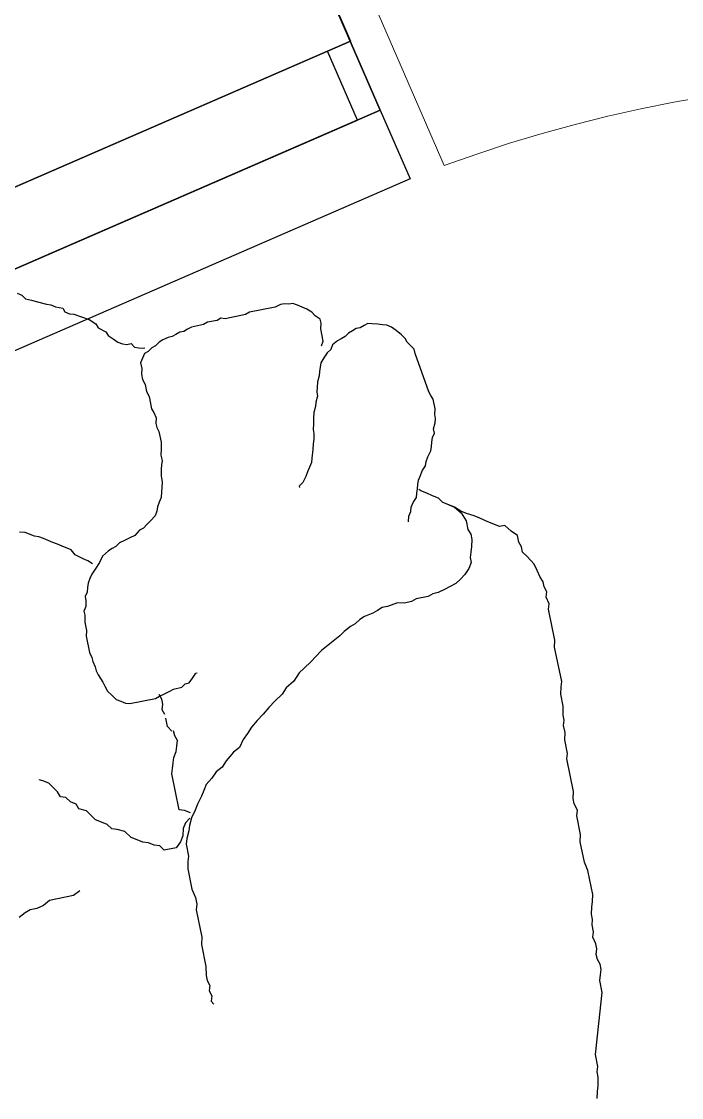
# Model space of a CAD drawing. Header units: millimetres. Extents: x 9159 to 17971, y 10368 to 13314.
# Drawn here: x 14656.45 to 14682.85, y 12233.86 to 12276.91 of the extents above; entities that cross this region are included whole.
import ezdxf

# ---------------------------------------------------------------- set-up
doc = ezdxf.new("R2010")
doc.units = ezdxf.units.MM
doc.header["$LTSCALE"] = 5
for name, color, linetype in [('200-EquipBorder-2d', 9, 'Continuous'), ('200-EquipMarble-3D', 253, 'Continuous'), ('200-EquipSteel-3d', 9, 'Continuous'), ('600-User-2D', 7, 'Continuous')]:
    doc.layers.add(name, color=color, linetype=linetype)
doc.layers.add('200-InsPoint-3D', color=3, linetype='Continuous', plot=False)
doc.layers.add('Auto-Tefris', color=32, linetype='Continuous', lineweight=18)

# ---------------------------------------------------------------- blocks, each defined once
blk = doc.blocks.new('RCSH2D6W')
at = {"layer": '200-EquipBorder-2d'}
blk.add_lwpolyline([(0, 0), (1780, 0), (1780, -700), (0, -700)], close=True, dxfattribs=at)
blk.add_lwpolyline([(1780, -700), (1780, -730), (1250, -730), (1250, -700)], dxfattribs=at)
at = {"layer": '200-EquipSteel-3d'}
for points in [[(1770, -700, 150), (1770, -670, 150), (1300, -670, 150), (1300, -700, 150)], [(1770, -700, 360), (1770, -700, 410), (1300, -700, 410), (1300, -700, 360)], [(1770, -700, 465), (1770, -700, 515), (1300, -700, 515), (1300, -700, 465)], [(1770, -700, 570), (1770, -700, 620), (1300, -700, 620), (1300, -700, 570)], [(1770, -700, 675), (1770, -700, 725), (1300, -700, 725), (1300, -700, 675)], [(1770, -700, 150), (1770, -700, 200), (1300, -700, 200), (1300, -700, 150)], [(1770, -700, 255), (1770, -700, 305), (1300, -700, 305), (1300, -700, 255)]]:
    blk.add_3dface(points, dxfattribs=at)
at = {"layer": '200-EquipSteel-3d', "invisible_edges": 15}
for points in [[(1770, -700, 410), (1770, -700, 360), (1770, -670, 360), (1770, -670, 410)], [(1770, -680, 430), (1770, -700, 410), (1770, -670, 410), (1770, -670, 430)], [(1770, -700, 515), (1770, -700, 465), (1770, -670, 465), (1770, -670, 515)], [(1770, -680, 535), (1770, -700, 515), (1770, -670, 515), (1770, -670, 535)], [(1770, -700, 620), (1770, -700, 570), (1770, -670, 570), (1770, -670, 620)], [(1770, -680, 640), (1770, -700, 620), (1770, -670, 620), (1770, -670, 640)], [(1770, -700, 725), (1770, -700, 675), (1770, -670, 675), (1770, -670, 725)], [(1770, -680, 745), (1770, -700, 725), (1770, -670, 725), (1770, -670, 745)], [(1770, -680, 325), (1770, -700, 305), (1770, -670, 305), (1770, -670, 325)], [(1770, -700, 200), (1770, -700, 150), (1770, -670, 150), (1770, -670, 200)], [(1770, -680, 220), (1770, -700, 200), (1770, -670, 200), (1770, -670, 220)], [(1770, -700, 305), (1770, -700, 255), (1770, -670, 255), (1770, -670, 305)]]:
    blk.add_3dface(points, dxfattribs=at)
at = {"layer": '200-InsPoint-3D'}
blk.add_point((1780, -700), dxfattribs=at)
at = {"layer": '200-InsPoint-3D', "flags": 9}
blk.add_attdef('DISTANG', (0, 0), '', height=1, dxfattribs=at)
at = {"layer": '200-EquipMarble-3D'}
mesh = blk.add_polymesh((6, 3), dxfattribs=at)
for k, corner in enumerate([(1780, -700, 850), (1780, -700, 800), (1780, -700, 800), (0, -700, 850), (0, -700, 800), (0, -700, 800), (0, 0, 850), (0, 0, 800), (0, -700, 800), (1780, 0, 850), (1780, 0, 800), (1780, -700, 800), (1780, 0, 850), (1780, 0, 850), (1780, -700, 850), (0, 0, 850), (0, 0, 850), (0, -700, 850)]):
    mesh.set_mesh_vertex(divmod(k, 3), corner)
at = {"layer": '200-EquipSteel-3d'}
mesh = blk.add_polymesh((6, 3), dxfattribs=at)
for k, corner in enumerate([(1780, -670, 800), (1780, -670, 150), (1780, -670, 150), (0, -670, 800), (0, -670, 150), (0, -670, 150), (0, 0, 800), (0, 0, 150), (0, -670, 150), (1780, 0, 800), (1780, 0, 150), (1780, -670, 150), (1780, 0, 800), (1780, 0, 800), (1780, -670, 800), (0, 0, 800), (0, 0, 800), (0, -670, 800)]):
    mesh.set_mesh_vertex(divmod(k, 3), corner)
blk = doc.blocks.new('CUOCO')
at = {"layer": '600-User-2D'}
for p, q in [((-25.67, 20.802), (-25.832, 20.564)), ((-25.97, 20.391), (-26.156, 20.088)), ((-25.832, 20.564), (-25.97, 20.391)), ((-26.229, 19.891), (-26.367, 19.718)), ((-26.156, 20.088), (-26.229, 19.891)), ((-26.367, 19.718), (-26.536, 19.259)), ((-26.536, 19.259), (-28.079, 17.294)), ((-28.079, 17.294), (-28.248, 16.835)), ((-28.248, 16.835), (-28.386, 16.662)), ((-28.524, 16.49), (-28.597, 16.293)), ((-28.386, 16.662), (-28.524, 16.49)), ((-28.604, 16.072), (-28.676, 15.875)), ((-28.597, 16.293), (-28.604, 16.072)), ((-28.887, 15.506), (-28.918, 15.219)), ((-28.814, 15.702), (-28.887, 15.506)), ((-28.676, 15.875), (-28.814, 15.702)), ((-28.918, 15.219), (-29.056, 15.046)), ((-29.152, 14.784), (-29.29, 14.611)), ((-29.056, 15.046), (-29.152, 14.784)), ((-29.363, 14.414), (-29.525, 14.176)), ((-29.29, 14.611), (-29.363, 14.414)), ((-29.663, 14.004), (-29.825, 13.765)), ((-29.525, 14.176), (-29.663, 14.004)), ((-29.825, 13.765), (-30.163, 12.847)), ((-30.219, 12.495), (-30.508, 11.707)), ((-30.163, 12.847), (-30.219, 12.495)), ((-30.508, 11.707), (-30.671, 11.469)), ((-30.671, 11.469), (-30.936, 10.748)), ((-31.074, 10.575), (-31.105, 10.288)), ((-30.936, 10.748), (-31.074, 10.575)), ((-31.178, 10.091), (-31.34, 9.853)), ((-31.105, 10.288), (-31.178, 10.091)), ((-31.34, 9.853), (-31.799, 8.607)), ((-14.605, 9.354), (-14.622, 9.509)), ((-14.75, 8.96), (-14.743, 9.181)), ((-14.743, 9.181), (-14.605, 9.354)), ((-14.895, 8.567), (-14.888, 8.788)), ((-14.888, 8.788), (-14.75, 8.96)), ((-31.937, 8.434), (-32.13, 7.909)), ((-31.799, 8.607), (-31.937, 8.434)), ((-15.153, 8.066), (-14.967, 8.37)), ((-14.967, 8.37), (-14.895, 8.567)), ((-32.13, 7.909), (-32.292, 7.671)), ((-15.467, 7.213), (-15.153, 8.066)), ((-32.389, 7.409), (-32.527, 7.236)), ((-32.292, 7.671), (-32.389, 7.409)), ((-32.6, 7.039), (-32.786, 6.735)), ((-32.527, 7.236), (-32.6, 7.039)), ((-16.016, 5.925), (-15.63, 6.975)), ((-15.63, 6.975), (-15.467, 7.213)), ((-32.786, 6.735), (-32.955, 6.276)), ((-33.117, 6.038), (-33.255, 5.865)), ((-32.955, 6.276), (-33.117, 6.038)), ((-33.255, 5.865), (-33.738, 4.553)), ((-16.251, 5.49), (-16.154, 5.753)), ((-16.154, 5.753), (-16.016, 5.925)), ((-16.306, 5.138), (-16.251, 5.49)), ((-16.596, 4.351), (-16.306, 5.138)), ((-33.901, 4.315), (-34.335, 3.134)), ((-33.738, 4.553), (-33.901, 4.315)), ((-16.758, 4.113), (-16.596, 4.351)), ((-17.065, 3.481), (-16.896, 3.94)), ((-16.896, 3.94), (-16.758, 4.113)), ((-17.203, 3.308), (-17.065, 3.481)), ((-34.335, 3.134), (-34.473, 2.961)), ((-17.569, 2.921), (-17.431, 3.094)), ((-17.431, 3.094), (-17.203, 3.308)), ((-17.282, 2.89), (-17.12, 3.129)), ((-17.12, 3.129), (-16.916, 3.277)), ((-16.916, 3.277), (-16.647, 3.401)), ((-16.647, 3.401), (-16.188, 3.232)), ((-16.188, 3.232), (-16.129, 2.987)), ((-34.504, 2.675), (-34.642, 2.502)), ((-34.473, 2.961), (-34.504, 2.675)), ((-18.09, 2.517), (-17.797, 2.707)), ((-17.797, 2.707), (-17.569, 2.921)), ((-17.731, 2.683), (-17.486, 2.742)), ((-17.486, 2.742), (-17.282, 2.89)), ((-16.129, 2.987), (-15.956, 2.849)), ((-15.956, 2.849), (-15.807, 2.645)), ((-15.807, 2.645), (-15.635, 2.507)), ((-12.46, 2.829), (-12.15, 2.863)), ((-12.15, 2.863), (-11.231, 2.525)), ((-34.649, 2.281), (-34.722, 2.084)), ((-34.642, 2.502), (-34.649, 2.281)), ((-18.791, 2.031), (-18.588, 2.179)), ((-18.588, 2.179), (-18.294, 2.369)), ((-18.294, 2.369), (-18.09, 2.517)), ((-17.548, 2.169), (-18.055, 0.791)), ((-17.869, 2.511), (-17.721, 2.307)), ((-17.721, 2.307), (-17.548, 2.169)), ((-15.635, 2.507), (-15.486, 2.304)), ((-15.486, 2.304), (-15.337, 2.1)), ((-11.231, 2.525), (-10.92, 2.56)), ((-10.92, 2.56), (-10.633, 2.528)), ((-10.633, 2.528), (-10.371, 2.432)), ((-10.371, 2.432), (-10.149, 2.425)), ((-10.149, 2.425), (-9.839, 2.459)), ((-34.728, 1.863), (-34.759, 1.577)), ((-34.722, 2.084), (-34.728, 1.863)), ((-19.6, 1.658), (-19.33, 1.782)), ((-19.33, 1.782), (-18.995, 1.882)), ((-18.995, 1.882), (-18.791, 2.031)), ((-15.337, 2.1), (-15.237, 1.765)), ((-15.237, 1.765), (-15.023, 1.537)), ((-34.759, 1.577), (-34.79, 1.29)), ((-21.209, 1.133), (-20.915, 1.323)), ((-20.915, 1.323), (-20.605, 1.357)), ((-20.605, 1.357), (-20.18, 1.499)), ((-20.18, 1.499), (-19.91, 1.623)), ((-19.91, 1.623), (-19.6, 1.658)), ((-15.023, 1.537), (-14.85, 1.399)), ((-14.85, 1.399), (-14.791, 1.154)), ((-34.79, 1.29), (-34.714, 0.89)), ((-34.714, 0.89), (-34.655, 0.645)), ((-22.083, 0.784), (-21.748, 0.884)), ((-21.748, 0.884), (-21.478, 1.008)), ((-21.478, 1.008), (-21.209, 1.133)), ((-14.791, 1.154), (-14.643, 0.95)), ((-14.643, 0.95), (-14.494, 0.746)), ((-34.728, 0.448), (-34.735, 0.227)), ((-34.655, 0.645), (-34.728, 0.448)), ((-23.488, 0.407), (-23.088, 0.483)), ((-23.088, 0.483), (-22.753, 0.583)), ((-22.753, 0.583), (-22.418, 0.684)), ((-22.418, 0.684), (-22.083, 0.784)), ((-18.331, 0.446), (-18.469, 0.273)), ((-18.193, 0.618), (-18.331, 0.446)), ((-18.055, 0.791), (-18.193, 0.618)), ((-14.494, 0.746), (-14.435, 0.501)), ((-14.435, 0.501), (-14.376, 0.256)), ((-34.735, 0.227), (-34.831, -0.036)), ((-32.686, -0.08), (-32.483, 0.068)), ((-32.483, 0.068), (-32.213, 0.192)), ((-32.213, 0.192), (-31.968, 0.251)), ((-31.968, 0.251), (-31.723, 0.31)), ((-31.723, 0.31), (-31.436, 0.279)), ((-31.436, 0.279), (-31.215, 0.272)), ((-31.215, 0.272), (-30.928, 0.241)), ((-30.928, 0.241), (-30.731, 0.168)), ((-30.731, 0.168), (-30.51, 0.162)), ((-30.51, 0.162), (-30.051, -0.008)), ((-24.763, -0.017), (-24.517, 0.041)), ((-24.517, 0.041), (-24.158, 0.207)), ((-24.158, 0.207), (-23.758, 0.283)), ((-23.758, 0.283), (-23.488, 0.407)), ((-18.673, 0.125), (-18.811, -0.048)), ((-18.469, 0.273), (-18.673, 0.125)), ((-14.376, 0.256), (-14.162, 0.028)), ((-14.162, 0.028), (-14.169, -0.193)), ((-34.831, -0.036), (-34.707, -0.305)), ((-34.707, -0.305), (-34.607, -0.64)), ((-32.897, -0.45), (-32.759, -0.277)), ((-32.759, -0.277), (-32.686, -0.08)), ((-30.051, -0.008), (-29.83, -0.015)), ((-29.83, -0.015), (-29.567, -0.111)), ((-29.567, -0.111), (-29.329, -0.273)), ((-29.329, -0.273), (-28.911, -0.353)), ((-28.911, -0.353), (-28.714, -0.425)), ((-28.714, -0.425), (-28.493, -0.432)), ((-27.232, -0.449), (-26.921, -0.415)), ((-26.921, -0.415), (-26.676, -0.356)), ((-26.676, -0.356), (-25.744, -0.252)), ((-25.744, -0.252), (-25.409, -0.152)), ((-25.409, -0.152), (-25.163, -0.093)), ((-25.163, -0.093), (-24.763, -0.017)), ((-18.949, -0.221), (-18.956, -0.442)), ((-18.811, -0.048), (-18.949, -0.221)), ((-14.169, -0.193), (-14.02, -0.396)), ((-14.02, -0.396), (-13.961, -0.641)), ((-34.607, -0.64), (-34.41, -0.712)), ((-34.41, -0.712), (-34.261, -0.916)), ((-33.27, -1.058), (-33.197, -0.861)), ((-33.197, -0.861), (-33.035, -0.622)), ((-33.035, -0.622), (-32.897, -0.45)), ((-28.493, -0.432), (-28.272, -0.439)), ((-28.272, -0.439), (-27.919, -0.494)), ((-27.919, -0.494), (-27.698, -0.501)), ((-27.698, -0.501), (-27.453, -0.442)), ((-27.453, -0.442), (-27.232, -0.449)), ((-18.956, -0.442), (-19.029, -0.638)), ((-18.963, -0.663), (-18.904, -0.908)), ((-13.961, -0.641), (-13.789, -0.78)), ((-13.789, -0.78), (-13.796, -1.001)), ((-34.261, -0.916), (-34.112, -1.12)), ((-34.112, -1.12), (-33.922, -1.413)), ((-33.397, -1.607), (-33.276, -1.279)), ((-33.276, -1.279), (-33.27, -1.058)), ((-18.904, -0.908), (-19.025, -1.236)), ((-13.796, -1.001), (-13.737, -1.246)), ((-13.737, -1.246), (-13.678, -1.491)), ((-33.922, -1.413), (-33.774, -1.617)), ((-33.774, -1.617), (-33.559, -1.845)), ((-33.387, -1.983), (-33.397, -1.607)), ((-19.08, -1.588), (-19.218, -1.761)), ((-19.073, -1.367), (-19.08, -1.588)), ((-13.678, -1.491), (-13.529, -1.694)), ((-13.529, -1.694), (-13.422, -1.808)), ((-33.559, -1.845), (-33.411, -2.048)), ((-33.411, -2.048), (-33.286, -2.318)), ((-33.286, -2.318), (-33.387, -1.983)), ((-20.995, -2.129), (-21.048, -2.11)), ((-20.782, -2.03), (-20.995, -2.129)), ((-20.568, -1.931), (-20.782, -2.03)), ((-20.411, -1.989), (-20.568, -1.931)), ((-20.217, -1.942), (-20.411, -1.989)), ((-19.904, -2.057), (-20.217, -1.942)), ((-19.728, -2.063), (-19.904, -2.057)), ((-19.501, -2.087), (-19.728, -2.063)), ((-19.273, -2.112), (-19.501, -2.087)), ((-19.291, -1.957), (-19.297, -2.178)), ((-19.297, -2.178), (-19.273, -2.113)), ((-19.218, -1.761), (-19.291, -1.957)), ((-19.097, -2.118), (-19.273, -2.112)), ((-18.107, -2.482), (-19.097, -2.118)), ((-33.286, -2.318), (-33.138, -2.521)), ((-33.138, -2.521), (-33.286, -2.318)), ((-33.138, -2.521), (-32.989, -2.725)), ((-17.97, -2.592), (-18.107, -2.482)), ((-32.989, -2.725), (-32.93, -2.97)), ((-32.93, -2.97), (-32.782, -3.174)), ((-31.546, -2.977), (-31.708, -3.095)), ((-31.417, -2.788), (-31.546, -2.977)), ((-17.852, -2.754), (-17.97, -2.592)), ((-17.734, -2.915), (-17.852, -2.754)), ((-17.687, -3.11), (-17.734, -2.915)), ((-32.782, -3.174), (-32.633, -3.378)), ((-32.633, -3.378), (-32.484, -3.581)), ((-31.98, -3.35), (-32.193, -3.448)), ((-31.818, -3.232), (-31.98, -3.35)), ((-31.708, -3.095), (-31.818, -3.232)), ((-17.608, -3.376), (-17.687, -3.11)), ((-17.632, -3.603), (-17.608, -3.376)), ((-32.522, -3.86), (-32.632, -3.997)), ((-32.413, -3.723), (-32.522, -3.86)), ((-32.484, -3.581), (-32.443, -3.671)), ((-32.303, -3.586), (-32.413, -3.723)), ((-32.193, -3.448), (-32.303, -3.586)), ((-17.648, -4.13), (-17.638, -3.779)), ((-17.638, -3.779), (-17.632, -3.603)), ((-32.956, -4.233), (-33.169, -4.331)), ((-32.794, -4.115), (-32.956, -4.233)), ((-32.632, -3.997), (-32.794, -4.115)), ((-17.654, -4.305), (-17.648, -4.13)), ((-33.441, -4.586), (-33.674, -4.737)), ((-33.279, -4.468), (-33.441, -4.586)), ((-33.169, -4.331), (-33.279, -4.468)), ((-17.793, -4.845), (-17.736, -4.689)), ((-17.736, -4.689), (-17.711, -4.462)), ((-17.711, -4.462), (-17.654, -4.305)), ((-34.003, -5.148), (-34.165, -5.266)), ((-33.893, -5.011), (-34.003, -5.148)), ((-33.784, -4.874), (-33.893, -5.011)), ((-33.674, -4.737), (-33.784, -4.874)), ((-18.048, -5.698), (-17.818, -5.073)), ((-17.818, -5.073), (-17.793, -4.845)), ((-34.403, -5.593), (-34.513, -5.73)), ((-34.222, -5.423), (-34.403, -5.593)), ((-34.165, -5.266), (-34.222, -5.423)), ((-34.57, -5.886), (-34.699, -6.075)), ((-34.513, -5.73), (-34.57, -5.886)), ((-18.292, -6.2), (-18.177, -5.887)), ((-18.177, -5.887), (-18.048, -5.698)), ((-34.833, -6.44), (-34.839, -6.615)), ((-34.699, -6.075), (-34.833, -6.44)), ((-28.879, -6.502), (-28.646, -6.352)), ((-28.646, -6.352), (-28.451, -6.305)), ((-28.451, -6.305), (-28.432, -6.253)), ((-18.498, -6.597), (-18.44, -6.441)), ((-18.44, -6.441), (-18.292, -6.2)), ((-34.844, -6.791), (-35.192, -8.378)), ((-34.839, -6.615), (-34.844, -6.791)), ((-29.474, -6.993), (-29.364, -6.856)), ((-29.364, -6.856), (-29.202, -6.738)), ((-29.202, -6.738), (-29.041, -6.62)), ((-29.041, -6.62), (-28.879, -6.502)), ((-18.788, -6.904), (-18.659, -6.715)), ((-18.659, -6.715), (-18.498, -6.597)), ((-29.822, -7.457), (-29.693, -7.267)), ((-29.693, -7.267), (-29.474, -6.993)), ((-19.227, -7.453), (-19.117, -7.316)), ((-19.117, -7.316), (-19.008, -7.179)), ((-19.008, -7.179), (-18.846, -7.061)), ((-18.846, -7.061), (-18.788, -6.904)), ((-30.06, -7.783), (-29.932, -7.594)), ((-29.932, -7.594), (-29.822, -7.457)), ((-19.764, -7.787), (-19.55, -7.689)), ((-19.55, -7.689), (-19.389, -7.571)), ((-19.389, -7.571), (-19.227, -7.453)), ((-30.376, -8.317), (-30.247, -8.128)), ((-30.247, -8.128), (-30.118, -7.939)), ((-30.118, -7.939), (-30.06, -7.783)), ((-22.466, -8.213), (-22.271, -8.166)), ((-22.271, -8.166), (-22.095, -8.171)), ((-22.095, -8.171), (-21.829, -8.092)), ((-21.829, -8.092), (-21.602, -8.117)), ((-21.602, -8.117), (-21.374, -8.141)), ((-21.374, -8.141), (-21.146, -8.166)), ((-21.146, -8.166), (-20.952, -8.119)), ((-20.952, -8.119), (-20.776, -8.125)), ((-20.776, -8.125), (-20.601, -8.13)), ((-20.601, -8.13), (-20.283, -8.07)), ((-20.283, -8.07), (-20.049, -7.919)), ((-20.049, -7.919), (-19.764, -7.787)), ((-19.789, -8.015), (-19.69, -8.229)), ((-35.192, -8.378), (-35.249, -8.534)), ((-35.249, -8.534), (-35.203, -8.729)), ((-30.685, -8.677), (-30.504, -8.507)), ((-30.504, -8.507), (-30.376, -8.317)), ((-23.36, -8.712), (-23.198, -8.594)), ((-23.198, -8.594), (-23.088, -8.457)), ((-23.088, -8.457), (-22.926, -8.339)), ((-22.926, -8.339), (-22.66, -8.259)), ((-22.66, -8.259), (-22.466, -8.213)), ((-19.69, -8.229), (-19.572, -8.39)), ((-19.572, -8.39), (-19.388, -8.695)), ((-35.203, -8.729), (-35.156, -8.924)), ((-35.156, -8.924), (-35.161, -9.099)), ((-31.034, -9.14), (-30.976, -8.984)), ((-30.976, -8.984), (-30.795, -8.814)), ((-30.795, -8.814), (-30.685, -8.677)), ((-23.76, -9.156), (-23.65, -9.019)), ((-23.65, -9.019), (-23.521, -8.83)), ((-23.521, -8.83), (-23.36, -8.712)), ((-19.388, -8.695), (-19.361, -8.942)), ((-19.361, -8.942), (-19.125, -9.265)), ((-35.161, -9.099), (-35.115, -9.294)), ((-35.115, -9.294), (-35.035, -9.56)), ((-31.453, -9.636), (-31.272, -9.466)), ((-31.272, -9.466), (-31.143, -9.277)), ((-31.143, -9.277), (-31.034, -9.14)), ((-23.965, -9.553), (-23.889, -9.345)), ((-23.889, -9.345), (-23.76, -9.156)), ((-19.125, -9.265), (-19.007, -9.427)), ((-19.007, -9.427), (-18.889, -9.589)), ((-35.035, -9.56), (-34.936, -9.774)), ((-34.936, -9.774), (-34.818, -9.935)), ((-31.672, -9.91), (-31.563, -9.773)), ((-31.563, -9.773), (-31.453, -9.636)), ((-24.223, -9.932), (-24.113, -9.795)), ((-24.113, -9.795), (-23.965, -9.553)), ((-18.889, -9.589), (-18.771, -9.75)), ((-18.771, -9.75), (-18.653, -9.912)), ((-34.818, -9.935), (-34.681, -10.045)), ((-34.681, -10.045), (-34.544, -10.155)), ((-34.544, -10.155), (-34.354, -10.284)), ((-34.354, -10.284), (-34.217, -10.393)), ((-32.566, -10.41), (-32.404, -10.292)), ((-32.404, -10.292), (-32.21, -10.245)), ((-32.21, -10.245), (-31.996, -10.146)), ((-31.996, -10.146), (-31.782, -10.048)), ((-31.782, -10.048), (-31.672, -9.91)), ((-24.538, -10.466), (-24.409, -10.277)), ((-24.409, -10.277), (-24.333, -10.069)), ((-24.333, -10.069), (-24.223, -9.932)), ((-18.653, -9.912), (-18.535, -10.074)), ((-18.535, -10.074), (-18.397, -10.183)), ((-18.397, -10.183), (-18.161, -10.507)), ((-34.217, -10.393), (-34.042, -10.399)), ((-34.042, -10.399), (-33.866, -10.404)), ((-33.866, -10.404), (-33.71, -10.462)), ((-33.71, -10.462), (-33.534, -10.467)), ((-33.534, -10.467), (-33.359, -10.473)), ((-33.359, -10.473), (-33.164, -10.426)), ((-33.164, -10.426), (-32.989, -10.432)), ((-32.989, -10.432), (-32.813, -10.437)), ((-32.813, -10.437), (-32.566, -10.41)), ((-32.33, -10.733), (-32.503, -11.202)), ((-32.168, -10.615), (-32.33, -10.733)), ((-24.84, -11.124), (-24.686, -10.708)), ((-24.686, -10.708), (-24.538, -10.466)), ((-18.161, -10.507), (-17.972, -10.636)), ((-24.845, -11.3), (-24.84, -11.124)), ((-32.632, -11.391), (-32.689, -11.547)), ((-32.689, -11.547), (-32.59, -11.761)), ((-32.503, -11.202), (-32.632, -11.391)), ((-25.031, -11.645), (-24.903, -11.456)), ((-24.903, -11.456), (-24.845, -11.3)), ((-32.59, -11.761), (-32.544, -11.956)), ((-32.544, -11.956), (-32.445, -12.17)), ((-25.234, -12.517), (-25.061, -12.048)), ((-25.061, -12.048), (-25.056, -11.873)), ((-25.056, -11.873), (-25.031, -11.645)), ((-32.445, -12.17), (-32.327, -12.331)), ((-32.327, -12.331), (-32.209, -12.493)), ((-32.209, -12.493), (-32.091, -12.655)), ((-32.091, -12.655), (-31.934, -12.712)), ((-31.934, -12.712), (-31.797, -12.822)), ((-31.797, -12.822), (-31.641, -12.88)), ((-31.641, -12.88), (-31.413, -12.904)), ((-31.413, -12.904), (-30.423, -13.269)), ((-25.354, -13.005), (-25.259, -12.745)), ((-25.259, -12.745), (-25.234, -12.517)), ((-30.423, -13.269), (-30.247, -13.274)), ((-30.247, -13.274), (-29.466, -13.562)), ((-25.456, -13.441), (-25.379, -13.233)), ((-25.379, -13.233), (-25.354, -13.005)), ((-29.466, -13.562), (-29.328, -13.672)), ((-29.328, -13.672), (-29.153, -13.677)), ((-29.153, -13.677), (-28.788, -13.812)), ((-25.661, -13.839), (-25.585, -13.63)), ((-25.585, -13.63), (-25.456, -13.441)), ((-28.788, -13.812), (-28.612, -13.817)), ((-28.612, -13.817), (-28.143, -13.99)), ((-28.143, -13.99), (-27.968, -13.995)), ((-27.968, -13.995), (-27.792, -14.001)), ((-27.792, -14.001), (-27.636, -14.058)), ((-27.636, -14.058), (-27.46, -14.064)), ((-27.46, -14.064), (-27.285, -14.069)), ((-27.285, -14.069), (-27.129, -14.127)), ((-27.129, -14.127), (-26.901, -14.151)), ((-26.901, -14.151), (-26.725, -14.157)), ((-26.725, -14.157), (-26.531, -14.11)), ((-26.531, -14.11), (-26.355, -14.116)), ((-26.355, -14.116), (-26.16, -14.069)), ((-26.16, -14.069), (-25.985, -14.075)), ((-25.985, -14.075), (-25.823, -13.957)), ((-25.823, -13.957), (-25.661, -13.839)), ((-26.062, -14.283), (-26.114, -14.264)), ((-25.924, -14.393), (-26.062, -14.283)), ((-25.787, -14.502), (-25.924, -14.393)), ((-25.74, -14.697), (-25.787, -14.502)), ((-25.584, -14.754), (-25.74, -14.697)), ((-25.447, -14.864), (-25.584, -14.754)), ((-25.329, -15.026), (-25.447, -14.864)), ((-25.23, -15.24), (-25.329, -15.026)), ((-25.131, -15.453), (-25.23, -15.24)), ((-25.137, -15.629), (-25.131, -15.453)), ((-24.953, -15.933), (-25.137, -15.629)), ((-24.958, -16.109), (-24.953, -15.933)), ((-24.826, -16.394), (-24.958, -16.109)), ((-24.42, -16.898), (-24.826, -16.394)), ((-24.283, -17.008), (-24.42, -16.898)), ((-24.165, -17.17), (-24.283, -17.008)), ((-24.17, -17.345), (-24.165, -17.17)), ((-23.948, -17.545), (-24.17, -17.345)), ((-23.83, -17.707), (-23.948, -17.545)), ((-23.693, -17.817), (-23.83, -17.707)), ((-23.438, -18.088), (-23.693, -17.817)), ((-23.268, -18.269), (-23.438, -18.088)), ((-23.098, -18.45), (-23.268, -18.269)), ((-23.051, -18.645), (-23.098, -18.45)), ((-22.933, -18.806), (-23.051, -18.645))]:
    blk.add_line(p, q, dxfattribs=at)

msp = doc.modelspace()

# ---------------------------------------------------------------- linework, layer by layer
at = {"layer": 'Auto-Tefris', "ltscale": 2}
msp.add_line((14673.362, 12271.14), (14644.218, 12338.137), dxfattribs=at)
msp.add_arc((14692.533, 12219.431), 55.149, 295.1572, 110.3421, dxfattribs=at)

# ---------------------------------------------------------------- block references
at = {"xscale": 0.1000000000000278, "yscale": 0.09999999999854481, "zscale": 0.1, "rotation": 23.50913593174215}
msp.add_blockref('RCSH2D6W', (14479.653, 12266.551), dxfattribs=at)
at = {"layer": '600-User-2D', "rotation": 211.7993749230243}
msp.add_blockref('CUOCO', (14646.702, 12237.964), dxfattribs=at)

doc.saveas('drawing.dxf')
